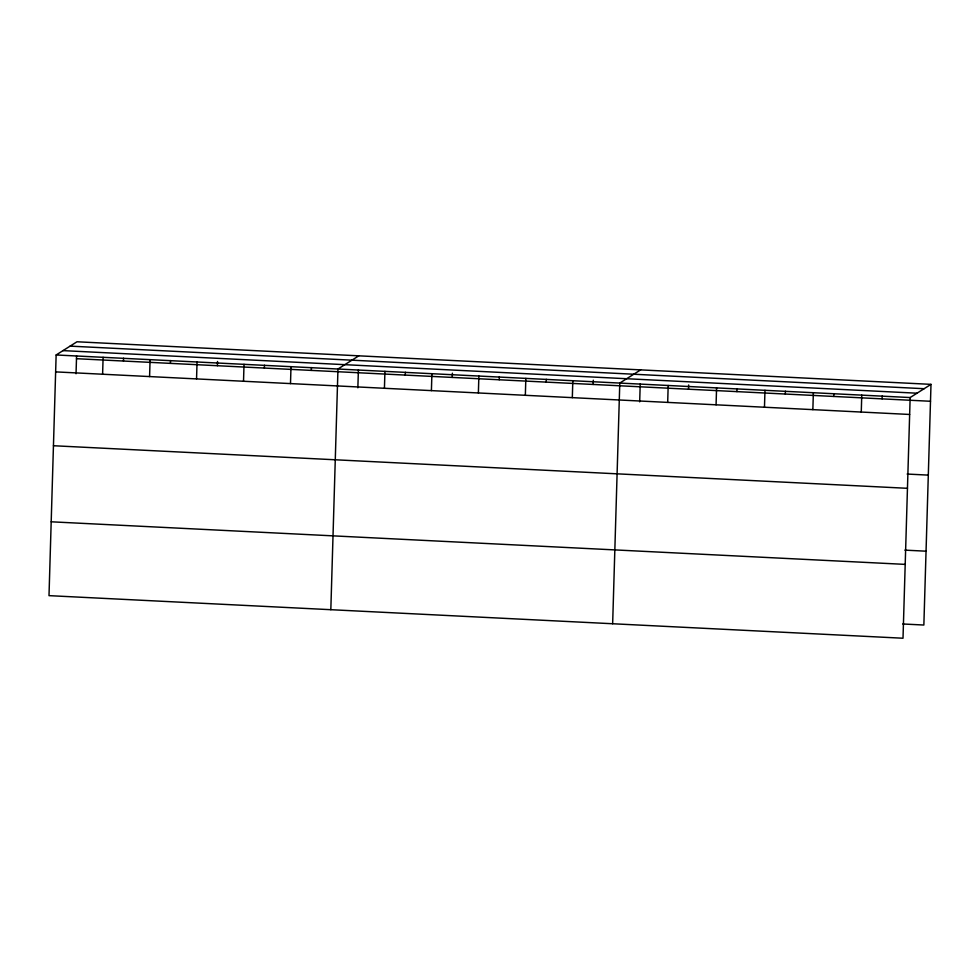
<?xml version="1.0" encoding="UTF-8"?>
<svg xmlns="http://www.w3.org/2000/svg" width="980" height="980" viewBox="0 0 980 980"><rect width="100%" height="100%" fill="white"/><g stroke="black" fill="none" stroke-linecap="round" stroke-linejoin="round"><path stroke-width="1.47" d="M931 384.356L76.991 341.775L56.142 354.968L49 595.644L903.009 638.225L910.151 397.549L931 384.356L923.858 625.032L902.69 623.978M76.036 373.76L76.575 355.863M102.606 374.225L103.108 357.308M123.456 361.032L123.541 358.215M149.585 376.565L150.087 359.648M170.434 363.372L170.508 360.554M196.551 378.917L197.054 362M217.401 365.712L217.523 361.485M243.518 381.257L244.02 364.34M264.367 368.051L264.453 365.234M290.497 383.596L290.999 366.679M311.346 370.403L311.42 367.574M330.824 609.695L337.965 369.019L358.815 355.826M357.859 387.81L358.398 369.926M384.43 388.276L384.932 371.359M405.279 375.083L405.365 372.265M431.408 390.616L431.911 373.711M452.258 377.423L452.38 373.196M478.375 392.968L478.877 376.051M499.224 379.762L499.31 376.945M525.341 395.308L525.844 378.39M546.191 382.102L546.277 379.285M572.32 397.647L572.822 380.73M593.17 384.454L593.292 380.216M612.647 623.746L619.789 383.07L640.638 369.877M639.683 401.861L640.222 383.976M667.686 402.4L668.189 385.483M688.524 389.207L688.658 384.981M716.074 404.813L716.576 387.896M736.923 391.62L737.009 388.803M764.473 407.227L764.976 390.31M785.311 394.034L785.397 391.216M812.861 409.64L813.363 392.723M833.711 396.447L833.796 393.629M861.261 412.053L861.763 395.136M882.098 398.86L882.184 396.043M70.107 346.124L924.116 388.705M63.026 350.62L917.035 393.201M56.142 354.968L910.151 397.549M76.489 358.692L930.498 401.273M55.64 371.885L909.648 414.466M907.137 474.051L928.305 475.116M53.447 445.729L907.456 488.31M904.871 550.135L926.051 551.189M51.193 521.801L905.202 564.382"/></g></svg>
